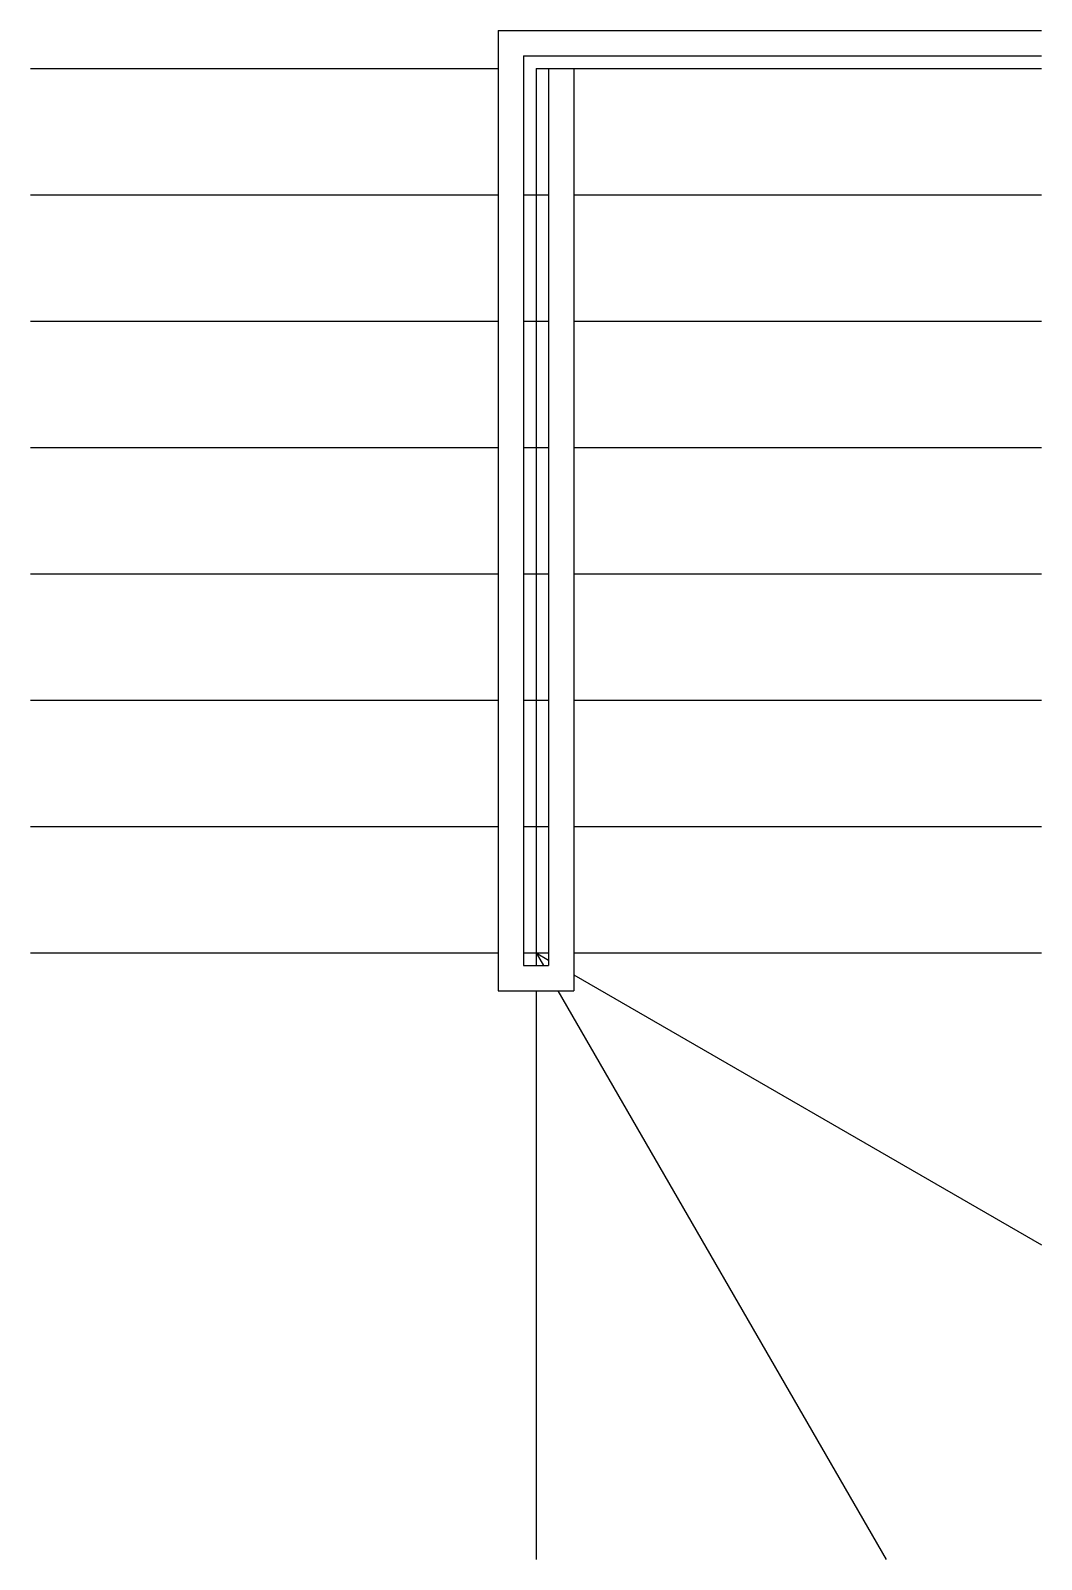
# Model space of a CAD drawing. Header units: metres. Extents: x 355 to 434, y 423 to 544.
import ezdxf

# ---------------------------------------------------------------- set-up
doc = ezdxf.new("R2010")
doc.units = ezdxf.units.M

msp = doc.modelspace()

# ---------------------------------------------------------------- linework, layer by layer
at = {"layer": 'FP-Stair'}
for p, q in [((391.5, 544), (391.5, 468)), ((354.5, 541), (391.5, 541)), ((393.5, 542), (393.5, 470)), ((393.5, 542), (434.5, 542)), ((394.5, 541), (394.5, 470)), ((394.5, 541), (434.5, 541)), ((395.5, 541), (395.5, 470)), ((397.5, 541), (397.5, 468)), ((354.5, 531), (391.5, 531)), ((393.5, 531), (395.5, 531)), ((397.5, 531), (434.5, 531)), ((354.5, 521), (391.5, 521)), ((393.5, 521), (395.5, 521)), ((397.5, 521), (434.5, 521)), ((354.5, 511), (391.5, 511)), ((393.5, 511), (395.5, 511)), ((397.5, 511), (434.5, 511)), ((354.5, 501), (391.5, 501)), ((393.5, 501), (395.5, 501)), ((397.5, 501), (434.5, 501)), ((354.5, 491), (391.5, 491)), ((393.5, 491), (395.5, 491)), ((397.5, 491), (434.5, 491)), ((354.5, 481), (391.5, 481)), ((393.5, 481), (395.5, 481)), ((397.5, 481), (434.5, 481)), ((354.5, 471), (391.5, 471)), ((393.5, 471), (395.5, 471)), ((394.5, 471), (395.08, 470)), ((394.5, 471), (395.5, 470.42)), ((397.5, 471), (434.5, 471)), ((393.5, 470), (395.5, 470)), ((397.5, 469.27), (434.5, 447.91)), ((391.5, 468), (397.5, 468)), ((394.5, 468), (394.5, 423)), ((396.23, 468), (422.21, 423))]:
    msp.add_line(p, q, dxfattribs=at)
at = {"layer": 'FP-Stair', "elevation": -0.34}
msp.add_lwpolyline([(391.5, 544), (434.5, 544)], dxfattribs=at)

doc.saveas('drawing.dxf')
